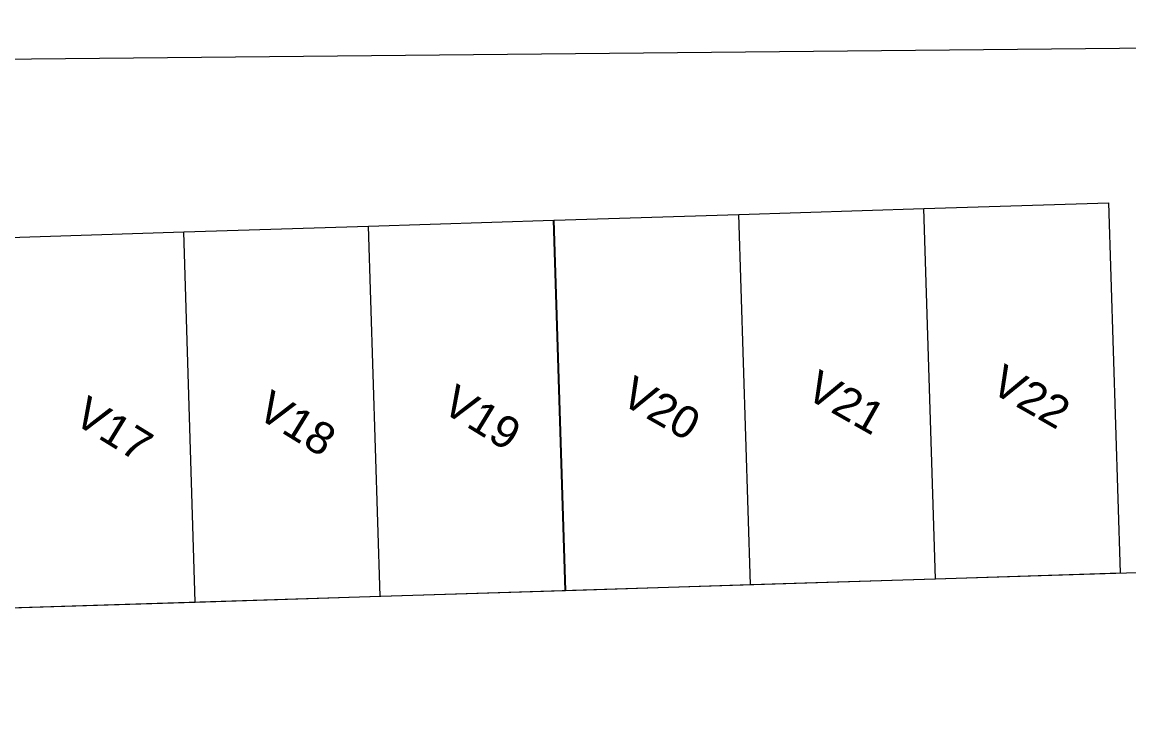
# Model space of a CAD drawing. Header units: metres. Extents: x -71 to 881, y -503 to 661.
# Drawn here: x 272.59 to 287.54, y -202.32 to -192.71 of the extents above; entities that cross this region are included whole.
import ezdxf

# ---------------------------------------------------------------- set-up
doc = ezdxf.new("R2010")
doc.units = ezdxf.units.M
doc.layers.add('04. Pisos', color=8, linetype='Continuous', lineweight=5)
doc.layers.add('05. Textos', color=5, linetype='Continuous', lineweight=0)
doc.styles.get("Standard").update_dxf_attribs({"font": 'arial.ttf'})

msp = doc.modelspace()

# ---------------------------------------------------------------- linework, layer by layer
at = {"layer": '04. Pisos'}
for p, q in [((282.271, -195.308), (284.77, -195.229)), ((284.77, -195.229), (287.269, -195.151)), ((284.928, -200.227), (284.77, -195.229)), ((284.928, -200.227), (284.77, -195.229)), ((287.426, -200.148), (287.269, -195.151)), ((277.267, -195.465), (279.766, -195.387)), ((279.923, -200.384), (279.766, -195.387)), ((279.773, -195.387), (282.271, -195.308)), ((279.93, -200.384), (279.773, -195.387)), ((282.429, -200.305), (282.271, -195.308)), ((282.429, -200.305), (282.271, -195.308)), ((272.27, -195.623), (274.769, -195.544)), ((274.769, -195.544), (277.267, -195.465)), ((274.926, -200.542), (274.769, -195.544)), ((274.926, -200.542), (274.769, -195.544)), ((277.425, -200.463), (277.267, -195.465)), ((277.425, -200.463), (277.267, -195.465)), ((232.442, -201.879), (287.653, -200.141)), ((282.429, -200.305), (284.928, -200.227)), ((284.928, -200.227), (287.426, -200.148)), ((279.93, -200.384), (282.429, -200.305)), ((274.926, -200.542), (277.425, -200.463)), ((277.425, -200.463), (279.923, -200.384)), ((272.427, -200.62), (274.926, -200.542))]:
    msp.add_line(p, q, dxfattribs=at)
msp.add_lwpolyline([(271.608, -329.476), (324.775, -328.914), (324.032, -192.711), (114.552, -194.747), (114.709, -218.693), (92.831, -218.902), (93.348, -251.334)], dxfattribs=at)

# ---------------------------------------------------------------- texts
at = {"layer": '05. Textos', "char_height": 0.4326, "attachment_point": 1}
for s, insert, rotation in [('V22', (285.856, -197.314), 330.4042), ('V20', (280.859, -197.471), 330.4042), ('V21', (283.357, -197.392), 330.4042), ('V18', (275.955, -197.663), 328.4086), ('V19', (278.454, -197.584), 328.4086), ('V17', (273.478, -197.741), 328.4086)]:
    msp.add_mtext_dynamic_manual_height_columns(s, width=1.21171, gutter_width=2.163, heights=[0], dxfattribs=dict(at, insert=insert, rotation=rotation))

doc.saveas('drawing.dxf')
